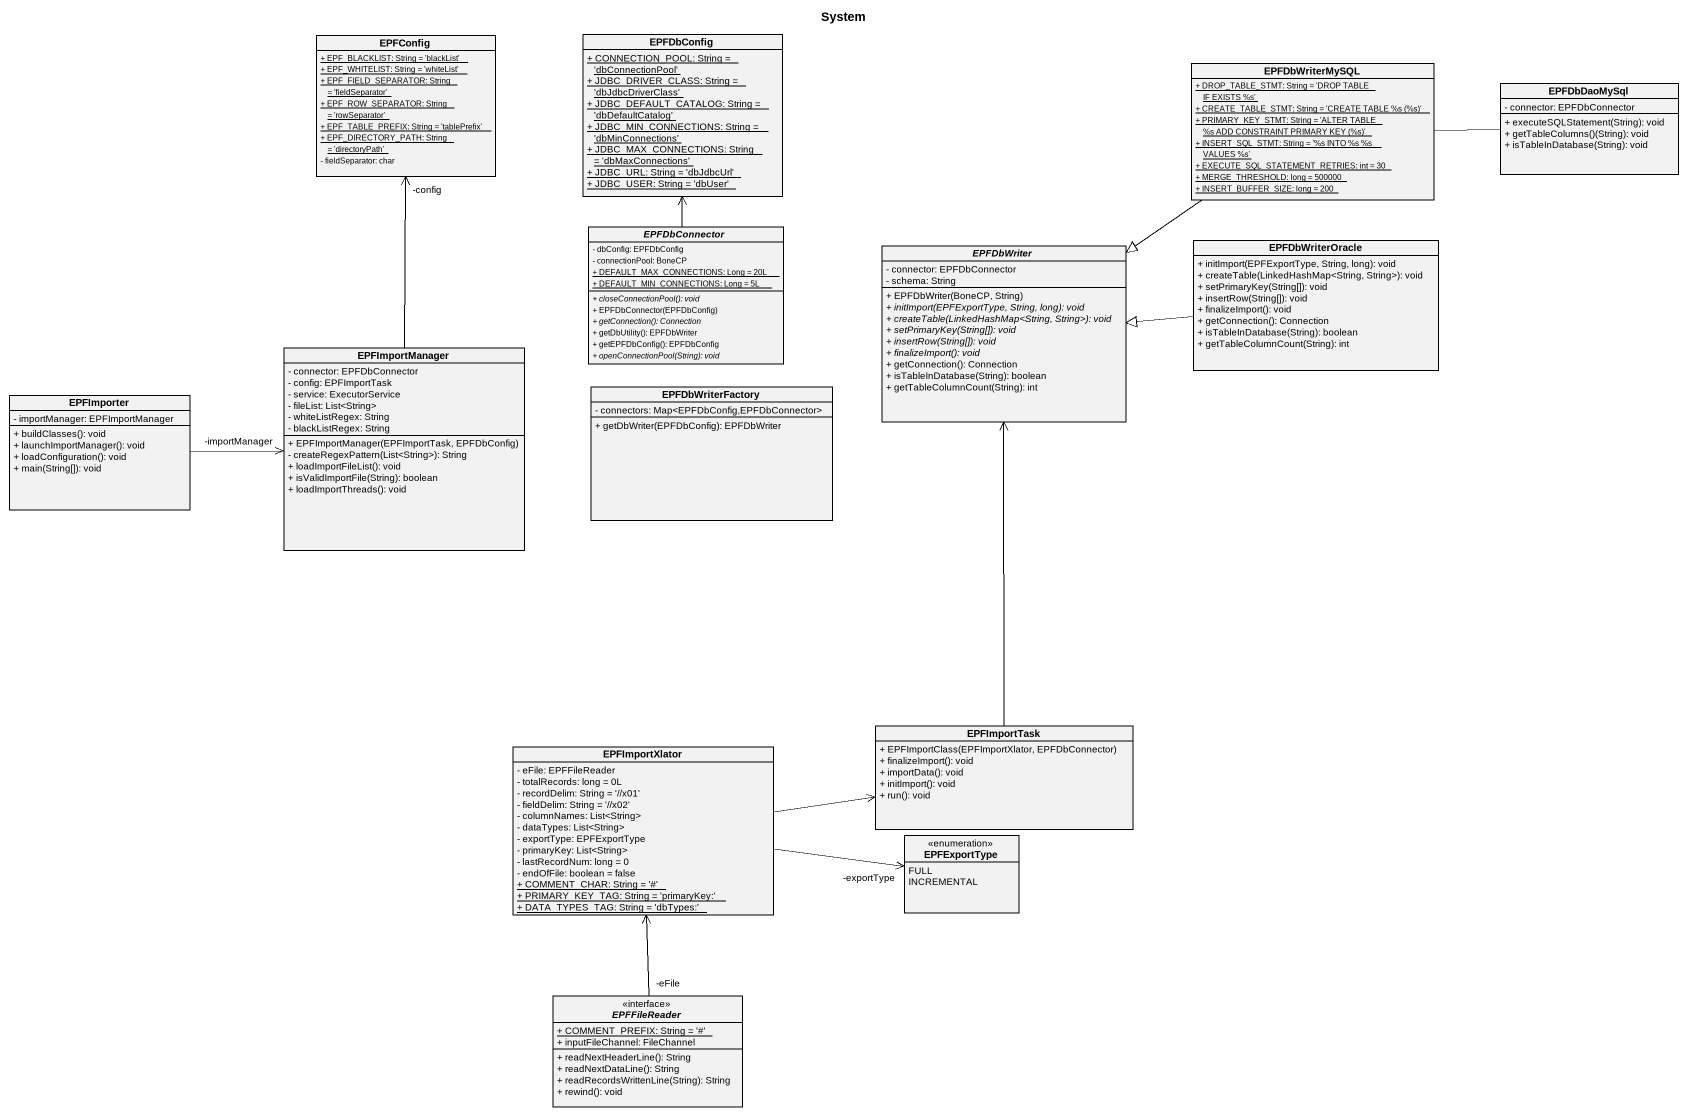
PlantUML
@startuml
title System
hide circle
hide empty members
skinparam classAttributeIconSize 0
class EPFConfig {
  {static} + EPF_BLACKLIST: String = 'blackList'
  {static} + EPF_WHITELIST: String = 'whiteList'
  {static} + EPF_FIELD_SEPARATOR: String = 'fieldSeparator'
  {static} + EPF_ROW_SEPARATOR: String = 'rowSeparator'
  {static} + EPF_TABLE_PREFIX: String = 'tablePrefix'
  {static} + EPF_DIRECTORY_PATH: String = 'directoryPath'
  - fieldSeparator: char
}
class EPFDbConfig {
  {static} + CONNECTION_POOL: String = 'dbConnectionPool'
  {static} + JDBC_DRIVER_CLASS: String = 'dbJdbcDriverClass'
  {static} + JDBC_DEFAULT_CATALOG: String = 'dbDefaultCatalog'
  {static} + JDBC_MIN_CONNECTIONS: String = 'dbMinConnections'
  {static} + JDBC_MAX_CONNECTIONS: String = 'dbMaxConnections'
  {static} + JDBC_URL: String = 'dbJdbcUrl'
  {static} + JDBC_USER: String = 'dbUser'
}
class EPFDbWriterMySQL {
  {static} + DROP_TABLE_STMT: String = 'DROP TABLE IF EXISTS %s'
  {static} {field} + CREATE_TABLE_STMT: String = 'CREATE TABLE %s (%s)'
  {static} {field} + PRIMARY_KEY_STMT: String = 'ALTER TABLE %s ADD CONSTRAINT PRIMARY KEY (%s)'
  {static} + INSERT_SQL_STMT: String = '%s INTO %s %s VALUES %s'
  {static} + EXECUTE_SQL_STATEMENT_RETRIES: int = 30
  {static} + MERGE_THRESHOLD: long = 500000
  {static} + INSERT_BUFFER_SIZE: long = 200
}
class EPFDbDaoMySql {
  - connector: EPFDbConnector
  + executeSQLStatement(String): void
  + getTableColumns()(String): void
  + isTableInDatabase(String): void
}
abstract class EPFDbConnector {
  - dbConfig: EPFDbConfig
  - connectionPool: BoneCP
  {static} + DEFAULT_MAX_CONNECTIONS: Long = 20L
  {static} + DEFAULT_MIN_CONNECTIONS: Long = 5L
  {abstract} + closeConnectionPool(): void
  + EPFDbConnector(EPFDbConfig)
  {abstract} + getConnection(): Connection
  + getDbUtility(): EPFDbWriter
  + getEPFDbConfig(): EPFDbConfig
  {abstract} + openConnectionPool(String): void
}
abstract class EPFDbWriter {
  - connector: EPFDbConnector
  - schema: String
  + EPFDbWriter(BoneCP, String)
  {abstract} + initImport(EPFExportType, String, long): void
  {abstract} + createTable(LinkedHashMap<String, String>): void
  {abstract} + setPrimaryKey(String[]): void
  {abstract} + insertRow(String[]): void
  {abstract} + finalizeImport(): void
  + getConnection(): Connection
  + isTableInDatabase(String): boolean
  + getTableColumnCount(String): int
}
class EPFDbWriterOracle {
  + initImport(EPFExportType, String, long): void
  + createTable(LinkedHashMap<String, String>): void
  + setPrimaryKey(String[]): void
  + insertRow(String[]): void
  + finalizeImport(): void
  + getConnection(): Connection
  + isTableInDatabase(String): boolean
  + getTableColumnCount(String): int
}
class EPFImportManager {
  - connector: EPFDbConnector
  - config: EPFImportTask
  - service: ExecutorService
  - fileList: List<String>
  - whiteListRegex: String
  - blackListRegex: String
  + EPFImportManager(EPFImportTask, EPFDbConfig)
  - createRegexPattern(List<String>): String
  + loadImportFileList(): void
  + isValidImportFile(String): boolean
  + loadImportThreads(): void
}
class EPFDbWriterFactory {
  - connectors: Map<EPFDbConfig,EPFDbConnector>
  + getDbWriter(EPFDbConfig): EPFDbWriter
}
class EPFImporter {
  - importManager: EPFImportManager
  + buildClasses(): void
  + launchImportManager(): void
  + loadConfiguration(): void
  + main(String[]): void
}
class EPFImportXlator {
  - eFile: EPFFileReader
  - totalRecords: long = 0L
  - recordDelim: String = '//x01'
  - fieldDelim: String = '//x02'
  - columnNames: List<String>
  - dataTypes: List<String>
  - exportType: EPFExportType
  - primaryKey: List<String>
  - lastRecordNum: long = 0
  - endOfFile: boolean = false
  {static} + COMMENT_CHAR: String = '#'
  {static} + PRIMARY_KEY_TAG: String = 'primaryKey:'
  {static} + DATA_TYPES_TAG: String = 'dbTypes:'
}
class EPFImportTask {
  + EPFImportClass(EPFImportXlator, EPFDbConnector)
  + finalizeImport(): void
  + importData(): void
  + initImport(): void
  + run(): void
}
enum EPFExportType {
  FULL
  INCREMENTAL
}
interface EPFFileReader {
  {static} + COMMENT_PREFIX: String = '#'
  + inputFileChannel: FileChannel
  + readNextHeaderLine(): String
  + readNextDataLine(): String
  + readRecordsWrittenLine(String): String
  + rewind(): void
}
EPFDbWriterMySQL --|> EPFDbWriter
EPFDbDaoMySql -left- EPFDbWriterMySQL
EPFDbConnector -up-> EPFDbConfig
EPFDbWriterOracle -left-|> EPFDbWriter
EPFImportManager -up-> "-config" EPFConfig
EPFImporter -right-> "-importManager" EPFImportManager
EPFImportXlator -right-> EPFImportTask
EPFImportXlator -right-> "-exportType" EPFExportType
EPFImportXlator <-- "-eFile" EPFFileReader
EPFImportTask -up-> EPFDbWriter
@enduml
